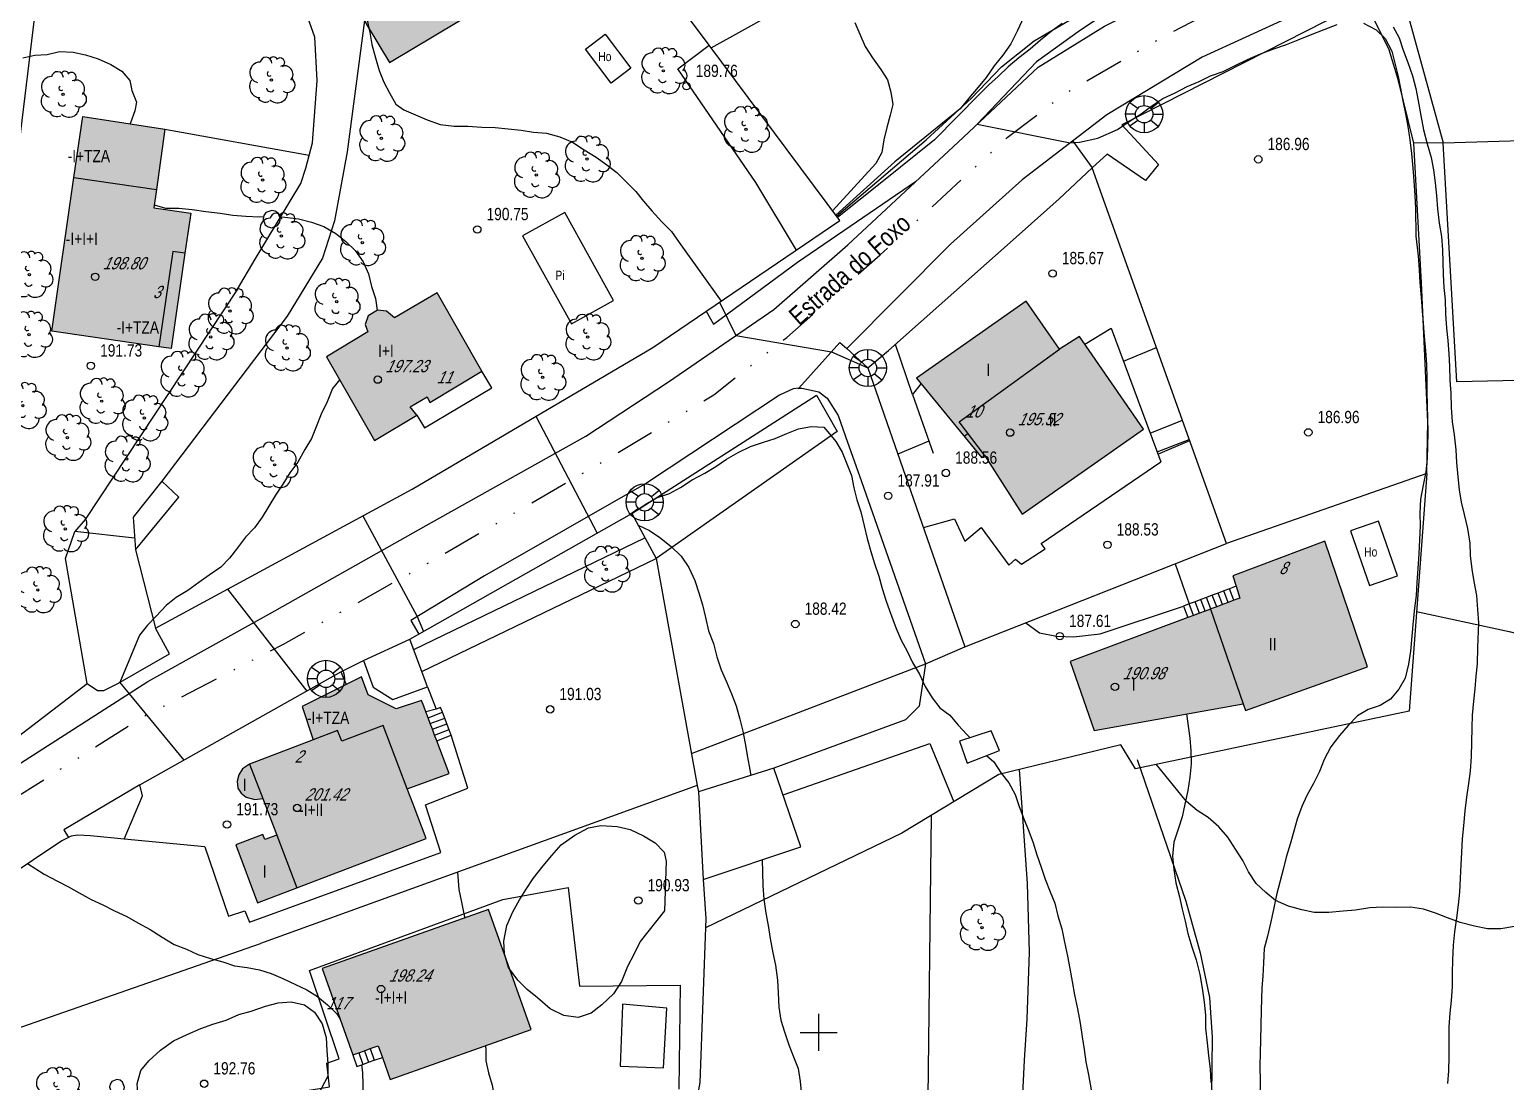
# Model space of a CAD drawing. Header units: metres. Extents: x 523239 to 523998, y 4669208 to 4669802.
# Drawn here: x 523335.8 to 523455.9, y 4669596 to 4669681.6 of the extents above; entities that cross this region are included whole.
import ezdxf

# ---------------------------------------------------------------- set-up
doc = ezdxf.new("R2010")
doc.units = ezdxf.units.M
doc.header["$MEASUREMENT"] = 0
doc.linetypes.add('MORSE_D', pattern=[31.75, 12.7, -6.35, 0, -6.35, 0, -6.35])
for name, color, linetype in [('031006 Cota terreno', 9, 'Continuous'), ('031007 Cota edificio', 7, 'Continuous'), ('032011 Curva cada 1 m', 40, 'Continuous'), ('032015 Curva cada 5 m', 34, 'Continuous'), ('033006 Texto cota terreno', 9, 'Continuous'), ('033007 Texto cota edificio', 9, 'Continuous'), ('042013 Piscina', 4, 'Continuous'), ('052001 Edificacion', 2, 'Continuous'), ('052004 Porche Tejavana', 7, 'Continuous'), ('052006 Division alturas', 9, 'Continuous'), ('052016 Cobertizo', 7, 'Continuous'), ('052020 Edificacion alero', 2, 'Continuous'), ('052024 Horreo', 7, 'Continuous'), ('052027 Edificacion por pie_alero', 2, 'Continuous'), ('053000 Textos varios', 7, 'Continuous'), ('053006 Texto altura edificio', 7, 'Continuous'), ('053009 Texto altura edificio predominante', 7, 'Continuous'), ('063001 Texto via urbana', 7, 'Continuous'), ('063002 Texto portal', 7, 'Continuous'), ('072001 Borde aglomerado u hormigon', 7, 'Continuous'), ('072004 Bordillo Acera', 1, 'Continuous'), ('072013 Escaleras', 1, 'Continuous'), ('072027 Pavimento', 9, 'Continuous'), ('082001 Valla Alambrada', 7, 'ALAMBRADA'), ('082002 Muro Tapia', 6, 'Continuous'), ('082003 Puerta', 7, 'Continuous'), ('082004 Linde', 3, 'Continuous'), ('082009 Linde Antigua', 104, 'Continuous'), ('101001 Arbol', 3, 'Continuous'), ('102002 Zona arbolada', 3, 'MASA'), ('102006 Seto', 3, 'SETO'), ('112006 Deposito', 7, 'Continuous'), ('141001 Farola baculo', 7, 'Continuous'), ('202001 Eje Calle', 254, 'MORSE_D'), ('990001 Sombreados', 7, 'Continuous'), ('992007 Cuadricula', 7, 'Continuous')]:
    doc.layers.add(name, color=color, linetype=linetype)
doc.styles.get("Standard").update_dxf_attribs({"font": 'arial.ttf'})
doc.linetypes.add('ALAMBRADA', pattern='A,3,[131,GEOGRAMA.SHX,S=0.5,R=0,X=0,Y=0],3', length=6)
doc.linetypes.add('MASA', pattern='A,0.0001,[130,GEOGRAMA.SHX,S=0.5,R=180,X=0,Y=0],-2.9', length=2.9001)
doc.linetypes.add('SETO', pattern='A,0,-1.2,1,[135,GEOGRAMA.SHX,S=0.4,R=0,X=0.5,Y=-0.5],1', length=3.2)

# ---------------------------------------------------------------- blocks, each defined once
blk = doc.blocks.new('COTAP')
at = {"color": 0}
blk.add_circle((0, 0), 0.3, dxfattribs=at)
blk = doc.blocks.new('ARBOL')
at = {"color": 0}
blk.add_circle((0, 0), 0.0939, dxfattribs=at)
for centre, radius, start, end in [((-0.9, 0.61), 0.852, 92.28, 254.58), ((-0.45, 1.37), 0.48, 359.2878, 173.6078), ((0.16, 1.55), 0.336, 23.1565, 160.4665), ((0.7, 1.41), 0.384, 301.578, 139.328), ((-0.15, 0.51), 0.192, 119.14, 310.56), ((1.05, 0.46), 0.708, 319.8556, 114.7656), ((1.31, -0.4), 0.612, 235.5275, 62.0275), ((-0.89, -0.54), 0.888, 142.64, 266.54), ((-0.06, -0.61), 0.336, 189.64, 323.88), ((0.48, -1), 0.852, 224.67, 0.24), ((-0.48, -1.08), 0.72, 213.78, 295.32)]:
    blk.add_arc(centre, radius, start, end, dxfattribs=at)
blk = doc.blocks.new('FAROLAG')
at = {"color": 0}
for p, q in [((0, 0.71), (0, 1.51)), ((-0.71, 0), (-1.51, 0)), ((-1.17, 0.96), (-0.51, 0.49)), ((1.17, 0.95), (0.55, 0.45)), ((0.71, 0), (1.51, 0)), ((-1.17, -0.95), (-0.51, -0.48)), ((0, -0.71), (0, -1.51)), ((1.13, -1), (0.51, -0.49))]:
    blk.add_line(p, q, dxfattribs=at)
for radius in [1.51, 0.71]:
    blk.add_circle((0, 0), radius, dxfattribs=at)

msp = doc.modelspace()

# ---------------------------------------------------------------- hatches: boundary and pattern name
at = {"layer": '990001 Sombreados', "true_color": 0xafafaf}
for points in [[(523370.45, 4669686.73), (523363.04, 4669682.31), (523363.28, 4669681.91), (523365.08, 4669678.91), (523372.48, 4669683.33)], [(523346.82, 4669673.47), (523346.12, 4669668.57), (523345.91, 4669667.08), (523348.93, 4669666.64), (523348.45, 4669663.38), (523347.32, 4669655.62), (523346.33, 4669655.77), (523337.61, 4669657.04), (523339.42, 4669669.55), (523340.14, 4669674.5)], [(523372.61, 4669653.79), (523368.97, 4669660.16), (523365.5, 4669658.14), (523364.84, 4669658.66), (523364.11, 4669658.75), (523363.35, 4669658.28), (523363.11, 4669657.58), (523363.32, 4669657), (523359.97, 4669654.96), (523363.88, 4669648.15), (523367.31, 4669650.2), (523366.77, 4669650.88), (523368.15, 4669651.71), (523368.38, 4669651.25)], [(523416.56, 4669642.17), (523426.42, 4669649.08), (523421.21, 4669656.62), (523419.58, 4669655.58), (523416.87, 4669659.48), (523407.96, 4669653.21), (523413.27, 4669646.74), (523413.48, 4669646.95)], [(523433.95, 4669636.29), (523434.25, 4669635.33), (523433.78, 4669635.15), (523433.31, 4669634.98), (523432.84, 4669634.8), (523432.38, 4669634.63), (523431.91, 4669634.45), (523431.86, 4669634.43), (523431.44, 4669634.27), (523430.97, 4669634.1), (523430.5, 4669633.92), (523430.03, 4669633.75), (523420.47, 4669630.16), (523422.41, 4669624.57), (523434.53, 4669626.73), (523434.72, 4669626.2), (523444.64, 4669629.73), (523441.17, 4669639.95), (523433.69, 4669637.14)], [(523367.7, 4669627), (523365.62, 4669626.33), (523363.35, 4669627.47), (523362.8, 4669628.92), (523357.97, 4669626.51), (523358.88, 4669623.8), (523353.71, 4669621.83), (523353.14, 4669621.44), (523352.83, 4669620.95), (523352.69, 4669620.44), (523352.75, 4669619.86), (523353.03, 4669619.45), (523353.44, 4669619.15), (523354.12, 4669618.94), (523354.77, 4669619.03), (523355.91, 4669616.05), (523354.95, 4669615.69), (523354.79, 4669616.11), (523352.59, 4669615.25), (523354.34, 4669610.55), (523357.54, 4669611.76), (523368.07, 4669615.77), (523367, 4669618.58), (523366.53, 4669619.82), (523369.93, 4669621.05), (523368.93, 4669623.73), (523368.75, 4669624.19), (523368.58, 4669624.66), (523368.4, 4669625.13), (523368.23, 4669625.6), (523368.05, 4669626.07), (523367.88, 4669626.54)], [(523359.61, 4669605.21), (523362.1, 4669598.18), (523362.58, 4669598.35), (523363.05, 4669598.51), (523363.52, 4669598.68), (523364.17, 4669598.91), (523364.51, 4669597.97), (523365.14, 4669596.18), (523376.61, 4669600.24), (523373.15, 4669610.01)]]:
    msp.add_hatch(color=253, dxfattribs=at).paths.add_polyline_path(points, flags=0)

# ---------------------------------------------------------------- linework, layer by layer
at = {"layer": '032011 Curva cada 1 m'}
for points, elevation in [([(523424.86, 4669683.88), (523421.3, 4669681.52), (523417.71, 4669678.94), (523412.9, 4669673.89), (523420.46, 4669672.35), (523421.22, 4669672.43), (523422.7, 4669672.75), (523424.3, 4669673.44), (523425.34, 4669674.15), (523426.24, 4669674.72), (523427.11, 4669675.36), (523427.99, 4669675.96), (523428.99, 4669676.44), (523429.97, 4669676.95), (523430.94, 4669677.34), (523431.87, 4669677.8), (523432.89, 4669678.17), (523433.87, 4669678.66), (523434.89, 4669679.14), (523435.95, 4669679.61), (523437.03, 4669680.02), (523438.06, 4669680.37), (523439.01, 4669680.75), (523440.01, 4669681.15), (523441.13, 4669681.58), (523442.17, 4669681.99)], 186), ([(523416.65, 4669682.55), (523416.17, 4669681.49), (523415.63, 4669680.42), (523414.99, 4669679.5), (523414.27, 4669678.62), (523413.63, 4669677.69), (523412.98, 4669676.89), (523412.21, 4669676), (523411.51, 4669675.14), (523406.19, 4669670.81), (523401.39, 4669666.48)], 188), ([(523402.95, 4669682.16), (523403.34, 4669681.21), (523403.79, 4669680.21), (523404.38, 4669679.28), (523405.05, 4669678.33), (523405.6, 4669677.49), (523405.88, 4669676.49), (523406.04, 4669675.49), (523405.82, 4669674.6), (523405.54, 4669673.62), (523405.3, 4669672.6), (523405.15, 4669671.58), (523404.65, 4669670.68), (523401.12, 4669666.84)], 189), ([(523419.8, 4669682.06), (523418.9, 4669681.41), (523418.05, 4669680.71), (523417.21, 4669679.99), (523416.28, 4669679.29), (523415.41, 4669678.55), (523414.6, 4669677.75), (523413.84, 4669677.07), (523413.07, 4669676.32), (523409.43, 4669672.62), (523405.26, 4669669.28), (523401.54, 4669666.28)], 187), ([(523444.31, 4669682.09), (523445.35, 4669681.55), (523446.08, 4669680.86), (523446.61, 4669679.83), (523446.86, 4669678.84), (523447.13, 4669677.76), (523447.34, 4669676.78), (523447.53, 4669675.79), (523447.73, 4669674.71), (523447.93, 4669673.68), (523448.1, 4669672.62), (523448.23, 4669671.5), (523448.32, 4669670.29), (523448.41, 4669669.27), (523448.5, 4669668.08), (523448.55, 4669667.06), (523448.57, 4669664.78), (523448.76, 4669663.18), (523448.85, 4669662.04), (523448.89, 4669661), (523449, 4669659.79), (523449.1, 4669658.69), (523449.17, 4669657.69), (523449.25, 4669656.61), (523449.35, 4669655.45), (523449.43, 4669654.32), (523449.47, 4669653.2), (523449.48, 4669652.12), (523449.5, 4669650.99), (523449.53, 4669649.96), (523449.55, 4669648.81), (523449.53, 4669647.7), (523449.5, 4669646.68), (523449.4, 4669645.61), (523449.18, 4669644.51), (523448.95, 4669643.38), (523448.91, 4669642.25), (523448.93, 4669641.21), (523448.88, 4669640.06), (523448.81, 4669638.92), (523448.73, 4669637.74), (523448.66, 4669636.6), (523448.59, 4669635.55), (523448.47, 4669634.5), (523448.35, 4669633.44), (523448.24, 4669632.24), (523448.14, 4669631.01), (523447.99, 4669629.96), (523447.71, 4669628.83), (523447.2, 4669627.93), (523446.52, 4669627.1), (523445.67, 4669626.6), (523444.69, 4669626.28), (523443.82, 4669625.74), (523443.08, 4669624.96), (523442.36, 4669624.16), (523441.66, 4669623.24), (523441.12, 4669622.21), (523440.74, 4669621.22), (523440.26, 4669620.25), (523439.72, 4669619.28), (523439.29, 4669618.37), (523438.93, 4669617.36), (523438.64, 4669616.36), (523438.34, 4669615.32), (523438.03, 4669614.26), (523437.78, 4669613.24), (523437.5, 4669612.23), (523437.25, 4669611.2), (523437.01, 4669610.01), (523436.76, 4669608.9), (523436.51, 4669607.83), (523436.25, 4669606.83), (523436.18, 4669605.66), (523436.14, 4669604.59), (523436.06, 4669603.64), (523436, 4669601.8), (523435.96, 4669600.59), (523435.93, 4669599.37), (523435.91, 4669598.37), (523435.89, 4669597.22), (523435.91, 4669596.05), (523435.92, 4669594.88)], 186), ([(523335.25, 4669679.27), (523336.23, 4669679.49), (523337.25, 4669679.56), (523338.23, 4669679.78), (523339.36, 4669679.74), (523340.37, 4669679.52), (523341.39, 4669679.19), (523342.41, 4669678.73), (523343.32, 4669678.2), (523343.96, 4669677.42), (523344.14, 4669676.61), (523344.5, 4669675.67), (523344.36, 4669674.96), (523344.03, 4669673.99), (523344, 4669673.9)], 191), ([(523345.94, 4669667.31), (523346.86, 4669667.05), (523347.96, 4669667.06), (523349.03, 4669666.95), (523350.16, 4669666.78), (523351.3, 4669666.65), (523352.33, 4669666.49), (523353.4, 4669666.39), (523354.51, 4669666.35), (523354.84, 4669666.36)], 191), ([(523356.14, 4669666.34), (523356.56, 4669666.32), (523357.68, 4669666.17), (523358.75, 4669665.9), (523359.74, 4669665.55), (523360.71, 4669664.98), (523361.54, 4669664.35), (523362.29, 4669663.6), (523362.94, 4669662.68), (523363.39, 4669661.72), (523363.62, 4669660.67), (523363.95, 4669659.69), (523364.09, 4669658.74)], 191), ([(523391.93, 4669659.39), (523393.26, 4669656.69), (523401.04, 4669655.36), (523404, 4669654.05)], 187), ([(523424.8, 4669654.59), (523427.48, 4669655.71)], 186), ([(523361.04, 4669653.1), (523360.44, 4669652.37), (523360.03, 4669651.3), (523359.54, 4669650.3), (523359.11, 4669649.26), (523358.73, 4669648.32), (523358.2, 4669647.43), (523357.63, 4669646.4), (523356.99, 4669645.53), (523356.4, 4669644.59), (523355.81, 4669643.69), (523355.28, 4669642.82), (523354.74, 4669641.92), (523354.1, 4669641.04), (523353.38, 4669640.28), (523352.72, 4669639.43), (523352.08, 4669638.57), (523351.36, 4669637.84), (523350.43, 4669637.19), (523349.59, 4669636.6), (523348.69, 4669635.96), (523347.73, 4669635.37), (523346.91, 4669634.72), (523346.13, 4669633.9), (523345.4, 4669633.14), (523344.75, 4669632.31), (523343.15, 4669628.47), (523348.37, 4669622.15)], 191), ([(523377, 4669650.12), (523381.98, 4669640.62)], 188), ([(523384.8, 4669642.21), (523385.97, 4669643.01), (523386.89, 4669643.5), (523387.86, 4669643.85), (523388.76, 4669644.33), (523389.71, 4669644.95), (523390.75, 4669645.49), (523391.62, 4669646.04), (523392.49, 4669646.62), (523393.45, 4669647.17), (523394.45, 4669647.67), (523395.42, 4669647.98), (523396.47, 4669648.31), (523397.42, 4669648.71), (523398.35, 4669649.09), (523399.38, 4669649.29), (523400.42, 4669649.23), (523400.74, 4669648.86), (523401.4, 4669648.06), (523401.9, 4669647.19), (523402.3, 4669646.24), (523402.66, 4669645.31), (523402.85, 4669644.29), (523403.1, 4669643.31), (523403.44, 4669642.36), (523403.71, 4669641.21), (523403.95, 4669640.18), (523404.23, 4669639.13), (523404.54, 4669638.15), (523404.89, 4669637.12), (523405.16, 4669636.12), (523405.46, 4669635.15), (523405.75, 4669634.31), (523406.3, 4669632.85), (523406.71, 4669631.91), (523407.19, 4669631.01), (523407.63, 4669630.1), (523408.19, 4669629.13), (523408.66, 4669628.13), (523409.24, 4669627.23), (523409.86, 4669626.41), (523410.68, 4669625.81), (523411.35, 4669624.99), (523412.07, 4669624.22), (523412.32, 4669623.97)], 188), ([(523426.97, 4669648.74), (523429.59, 4669649.81)], 187), ([(523408.96, 4669648.1), (523406.44, 4669647.05)], 188), ([(523427.53, 4669647.24), (523430.15, 4669648.24)], 188), ([(523362.92, 4669642.03), (523367.34, 4669633.83), (523367.85, 4669632.62)], 189), ([(523385.31, 4669641.27), (523386.25, 4669640.83), (523387.09, 4669640.25), (523387.99, 4669639.53), (523388.82, 4669638.75), (523389.44, 4669637.83), (523389.92, 4669636.77), (523390.25, 4669635.77), (523390.55, 4669634.77), (523390.78, 4669633.75), (523391.05, 4669632.66), (523391.43, 4669631.63), (523391.71, 4669630.55), (523392.06, 4669629.5), (523392.49, 4669628.52), (523392.9, 4669627.55), (523393.28, 4669626.57), (523393.59, 4669625.49), (523393.84, 4669624.5), (523394.03, 4669623.5), (523394.2, 4669622.39), (523394.4, 4669621.36), (523394.49, 4669620.91)], 189), ([(523367.73, 4669629.36), (523386.79, 4669638.54)], 191), ([(523429.01, 4669638.13), (523430.15, 4669634.86)], 187), ([(523429.91, 4669625.91), (523430.18, 4669623.94), (523430.27, 4669622.9), (523430.29, 4669621.85), (523430.19, 4669620.77), (523430.04, 4669619.67), (523429.79, 4669618.57), (523429.57, 4669617.53), (523429.24, 4669616.53), (523428.89, 4669615.48), (523428.79, 4669614.34), (523428.88, 4669613.26), (523429.06, 4669612.17), (523429.36, 4669611.02), (523429.58, 4669610.04), (523429.8, 4669609.04), (523430.03, 4669608.04), (523430.35, 4669606.97), (523430.7, 4669605.91), (523431, 4669604.72), (523431.2, 4669603.6), (523431.37, 4669602.47), (523431.46, 4669601.41), (523431.47, 4669600.36), (523431.59, 4669599.15), (523431.71, 4669598.11), (523431.85, 4669597), (523431.89, 4669595.92)], 187), ([(523413.66, 4669622.52), (523414.24, 4669622), (523414.84, 4669621.1), (523415.48, 4669620.29), (523415.99, 4669619.35), (523416.3, 4669618.37), (523416.68, 4669617.37), (523417.09, 4669616.36), (523417.46, 4669615.42), (523417.75, 4669614.45), (523418.1, 4669613.44), (523418.42, 4669612.47), (523418.83, 4669611.44), (523419.21, 4669610.51), (523419.46, 4669609.49), (523419.77, 4669608.43), (523419.99, 4669607.33), (523420.23, 4669606.2), (523420.43, 4669605.19), (523420.62, 4669604.14), (523420.82, 4669603.07), (523421.05, 4669601.91), (523421.26, 4669600.76), (523421.44, 4669599.64), (523421.6, 4669598.62), (523421.73, 4669597.62), (523421.94, 4669596.54), (523422.16, 4669595.34)], 188), ([(523395.4, 4669614.04), (523395.42, 4669613.04), (523395.46, 4669611.93), (523395.55, 4669610.83), (523395.71, 4669609.7), (523395.88, 4669608.7), (523396.06, 4669607.64), (523396.28, 4669606.47), (523396.48, 4669605.47), (523396.65, 4669604.26), (523396.71, 4669603.23), (523396.75, 4669602.05), (523396.92, 4669601), (523397.22, 4669600.04), (523397.57, 4669598.99), (523397.95, 4669598.02), (523398.33, 4669597.06), (523398.48, 4669596.02), (523398.59, 4669594.86)], 189), ([(523335.65, 4669613.73), (523337, 4669612.87), (523338.07, 4669612.3), (523338.98, 4669611.85), (523339.85, 4669611.36), (523340.83, 4669610.81), (523341.78, 4669610.39), (523342.73, 4669609.89), (523343.71, 4669609.43), (523344.62, 4669608.91), (523345.61, 4669608.36), (523346.6, 4669607.76), (523347.58, 4669607.15), (523348.58, 4669606.77), (523349.49, 4669606.34), (523350.53, 4669606.01), (523351.52, 4669605.74), (523352.49, 4669605.43), (523353.52, 4669605.29), (523354.51, 4669605.09), (523355.47, 4669604.79), (523356.42, 4669604.39), (523357.43, 4669603.9), (523358.35, 4669603.47), (523359.23, 4669602.91), (523360.04, 4669602.24), (523360.81, 4669601.5), (523361.07, 4669601.08)], 192), ([(523370.63, 4669613.04), (523370.74, 4669611.62), (523370.94, 4669610.6), (523371.17, 4669609.52), (523371.22, 4669609.33)], 191), ([(523372.88, 4669598.92), (523372.91, 4669598.72), (523372.93, 4669597.69), (523373.15, 4669596.71), (523373.43, 4669595.71), (523373.62, 4669594.63), (523373.84, 4669593.59), (523374.18, 4669592.64), (523374.63, 4669591.74), (523375.21, 4669590.92), (523375.93, 4669590.51), (523376.88, 4669590.14), (523377.89, 4669589.94), (523379, 4669589.84), (523380.05, 4669589.78), (523381.14, 4669589.77), (523382.17, 4669589.78), (523383.19, 4669589.82), (523384.19, 4669589.89), (523385.19, 4669590.02), (523386.26, 4669590.02), (523387.27, 4669590.02), (523389.26, 4669590.01)], 191), ([(523362.82, 4669597.37), (523362.9, 4669596.75), (523362.92, 4669595.75), (523362.93, 4669594.74), (523362.94, 4669593.7), (523363.06, 4669592.67), (523363.1, 4669591.65), (523363.32, 4669590.67), (523363.52, 4669589.65), (523363.76, 4669588.66)], 192)]:
    msp.add_lwpolyline(points, dxfattribs=dict(at, elevation=elevation))
at = {"layer": '032015 Curva cada 5 m'}
for points, elevation in [([(523363.26, 4669682.34), (523363.48, 4669681.35), (523363.66, 4669680.35), (523363.96, 4669679.27), (523364.25, 4669678.24), (523364.62, 4669677.31), (523365.1, 4669676.42), (523365.59, 4669675.52), (523366.24, 4669675.06), (523367.2, 4669674.65), (523368.14, 4669674.23), (523369.21, 4669673.85), (523370.36, 4669673.73), (523371.45, 4669673.73), (523372.59, 4669673.65), (523373.67, 4669673.6), (523374.74, 4669673.49), (523375.79, 4669673.39), (523376.79, 4669673.23), (523377.86, 4669673.15), (523378.93, 4669672.86), (523379.98, 4669672.42), (523380.91, 4669671.8), (523381.91, 4669671.21), (523382.76, 4669670.57), (523383.57, 4669669.94), (523384.37, 4669669.17), (523385.13, 4669668.41), (523385.75, 4669667.62), (523386.44, 4669666.83), (523387.24, 4669665.95), (523388.02, 4669665.15), (523388.64, 4669664.26), (523392.06, 4669659.48)], 190), ([(523446.73, 4669681.81), (523447.22, 4669680.91), (523447.54, 4669679.9), (523447.92, 4669678.9), (523448.3, 4669677.82), (523448.58, 4669676.79), (523448.77, 4669675.79), (523448.97, 4669674.59), (523449.21, 4669673.41), (523449.51, 4669672.29), (523449.82, 4669671.16), (523450.01, 4669670.17), (523450.16, 4669669.12), (523450.25, 4669668.07), (523450.34, 4669666.99), (523450.48, 4669665.83), (523450.65, 4669664.75), (523450.75, 4669663.65), (523450.76, 4669662.65), (523450.79, 4669661.65), (523450.86, 4669660.6), (523450.95, 4669659.58), (523450.99, 4669658.45), (523451.06, 4669657.29), (523451.17, 4669656.29), (523451.26, 4669655.21), (523451.31, 4669654.17), (523451.35, 4669653.06), (523451.43, 4669652.01), (523451.45, 4669650.84), (523451.54, 4669649.68), (523451.7, 4669648.62), (523451.82, 4669647.39), (523451.88, 4669646.37), (523451.98, 4669645.19), (523452.1, 4669644.14), (523452.26, 4669643.13), (523452.51, 4669642.14), (523452.77, 4669640.98), (523452.96, 4669639.8), (523453, 4669638.8), (523453.12, 4669637.67), (523453.29, 4669636.67), (523453.5, 4669635.53), (523453.6, 4669634.41), (523453.68, 4669633.33), (523453.6, 4669631.31), (523453.56, 4669629.97), (523453.46, 4669628.97), (523453.37, 4669627.95), (523453.26, 4669626.94), (523453.16, 4669625.81), (523453.13, 4669624.78), (523453.11, 4669623.62), (523453.09, 4669622.44), (523453, 4669621.26), (523452.86, 4669620.25), (523452.71, 4669619.14), (523452.56, 4669618.02), (523452.44, 4669616.81), (523452.35, 4669615.74), (523452.29, 4669614.64), (523452.24, 4669613.64), (523452.18, 4669612.54), (523452.12, 4669611.42), (523452.02, 4669610.39), (523451.87, 4669609.32), (523451.73, 4669608.19), (523451.61, 4669607.09), (523451.57, 4669605.88), (523451.53, 4669604.84), (523451.52, 4669603.71), (523451.44, 4669602.61), (523451.33, 4669601.56), (523451.27, 4669600.45), (523451.25, 4669599.27), (523451.26, 4669598.04), (523451.22, 4669596.88), (523451.15, 4669595.84)], 185), ([(523367.06, 4669631.15), (523385.87, 4669640.24)], 190), ([(523351.9, 4669636.06), (523358.37, 4669627.76)], 190)]:
    msp.add_lwpolyline(points, dxfattribs=dict(at, elevation=elevation))
at = {"layer": '042013 Piscina', "flags": 128}
msp.add_lwpolyline([(523383.32, 4669659.54), (523379.36, 4669666.7), (523375.91, 4669664.79), (523379.88, 4669657.63), (523383.32, 4669659.54)], dxfattribs=at)
at = {"layer": '052001 Edificacion', "flags": 128}
msp.add_lwpolyline([(523370.45, 4669686.73), (523363.04, 4669682.31), (523363.28, 4669681.91), (523365.08, 4669678.91), (523372.48, 4669683.33), (523370.45, 4669686.73)], dxfattribs=at)
at = {"layer": '052004 Porche Tejavana', "flags": 128}
for points in [[(523361.14, 4669629.32), (523362.96, 4669630.25), (523363.75, 4669628.09), (523365.37, 4669627.09), (523368.19, 4669628.11), (523368.88, 4669626.3), (523368.05, 4669626.07)], [(523361.14, 4669629.32), (523361.57, 4669628.31)]]:
    msp.add_lwpolyline(points, dxfattribs=at)
at = {"layer": '052006 Division alturas', "flags": 128}
for points in [[(523339.42, 4669669.55), (523346.12, 4669668.57)], [(523348.45, 4669663.38), (523347.46, 4669663.52), (523346.33, 4669655.77)], [(523413.48, 4669646.95), (523411.42, 4669649.66), (523419.58, 4669655.58)], [(523411.83, 4669648.49), (523412.14, 4669648.71)], [(523431.86, 4669634.43), (523434.53, 4669626.73)], [(523366.53, 4669619.82), (523364.57, 4669624.96), (523361.2, 4669623.68), (523360.87, 4669624.56), (523358.88, 4669623.8)], [(523353.71, 4669621.83), (523354.77, 4669619.03)], [(523355.91, 4669616.05), (523357.54, 4669611.76)]]:
    msp.add_lwpolyline(points, dxfattribs=at)
at = {"layer": '052016 Cobertizo', "flags": 128}
for points in [[(523344.42, 4669639.26), (523347.96, 4669643.53), (523346.58, 4669644.83), (523344.23, 4669641.92), (523344.42, 4669639.26)], [(523411.45, 4669623.68), (523412.08, 4669621.91), (523414.71, 4669622.92), (523414.04, 4669624.54), (523411.45, 4669623.68)], [(523390.21, 4669619.57), (523390.6, 4669612.44), (523398.55, 4669615.09), (523396.36, 4669621.49), (523390.21, 4669619.57)], [(523384.04, 4669602.2), (523383.99, 4669600.79), (523383.85, 4669597.25), (523387.37, 4669597.11), (523387.65, 4669601.96), (523384.05, 4669602.31), (523384.04, 4669602.2)]]:
    msp.add_lwpolyline(points, dxfattribs=at)
at = {"layer": '052020 Edificacion alero', "flags": 128}
msp.add_lwpolyline([(523416.56, 4669642.17), (523426.42, 4669649.08), (523421.21, 4669656.62), (523419.58, 4669655.58), (523416.87, 4669659.48), (523407.96, 4669653.21), (523413.27, 4669646.74), (523413.48, 4669646.95), (523416.56, 4669642.17)], dxfattribs=at)
at = {"layer": '052024 Horreo', "flags": 128}
for points in [[(523383.11, 4669677.22), (523381.03, 4669679.98), (523382.64, 4669681.2), (523384.72, 4669678.44), (523383.11, 4669677.22)], [(523443.27, 4669640.8), (523444.8, 4669636.35), (523447.08, 4669637.14), (523445.55, 4669641.58), (523443.27, 4669640.8)]]:
    msp.add_lwpolyline(points, dxfattribs=at)
at = {"layer": '052027 Edificacion por pie_alero', "flags": 128}
for points in [[(523346.82, 4669673.47), (523346.12, 4669668.57), (523345.91, 4669667.08), (523348.93, 4669666.64), (523348.45, 4669663.38), (523347.32, 4669655.62), (523346.33, 4669655.77), (523337.61, 4669657.04), (523339.42, 4669669.55), (523340.14, 4669674.5), (523346.82, 4669673.47)], [(523372.61, 4669653.79), (523368.97, 4669660.16), (523365.5, 4669658.14), (523364.84, 4669658.66), (523364.11, 4669658.75), (523363.35, 4669658.28), (523363.11, 4669657.58), (523363.32, 4669657), (523359.97, 4669654.96), (523363.88, 4669648.15), (523367.31, 4669650.2), (523366.77, 4669650.88), (523368.15, 4669651.71), (523368.38, 4669651.25), (523372.61, 4669653.79)], [(523433.95, 4669636.29), (523434.25, 4669635.33), (523433.78, 4669635.15), (523433.31, 4669634.98), (523432.84, 4669634.8), (523432.38, 4669634.63), (523431.91, 4669634.45), (523431.86, 4669634.43), (523431.44, 4669634.27), (523430.97, 4669634.1), (523430.5, 4669633.92), (523430.03, 4669633.75), (523420.47, 4669630.16), (523422.41, 4669624.57), (523434.53, 4669626.73), (523434.72, 4669626.2), (523444.64, 4669629.73), (523441.17, 4669639.95), (523433.69, 4669637.14), (523433.95, 4669636.29)], [(523367.7, 4669627), (523365.62, 4669626.33), (523363.35, 4669627.47), (523362.8, 4669628.92), (523357.97, 4669626.51), (523358.88, 4669623.8), (523353.71, 4669621.83), (523353.14, 4669621.44), (523352.83, 4669620.95), (523352.69, 4669620.44), (523352.75, 4669619.86), (523353.03, 4669619.45), (523353.44, 4669619.15), (523354.12, 4669618.94), (523354.77, 4669619.03), (523355.91, 4669616.05), (523354.95, 4669615.69), (523354.79, 4669616.11), (523352.59, 4669615.25), (523354.34, 4669610.55), (523357.54, 4669611.76), (523368.07, 4669615.77), (523367, 4669618.58), (523366.53, 4669619.82), (523369.93, 4669621.05), (523368.93, 4669623.73), (523368.75, 4669624.19), (523368.58, 4669624.66), (523368.4, 4669625.13), (523368.23, 4669625.6), (523368.05, 4669626.07), (523367.88, 4669626.54), (523367.7, 4669627)], [(523359.61, 4669605.21), (523362.1, 4669598.18), (523362.58, 4669598.35), (523363.05, 4669598.51), (523363.52, 4669598.68), (523364.17, 4669598.91), (523364.51, 4669597.97), (523365.14, 4669596.18), (523376.61, 4669600.24), (523373.15, 4669610.01), (523359.61, 4669605.21)]]:
    msp.add_lwpolyline(points, dxfattribs=at)
at = {"layer": '072001 Borde aglomerado u hormigon', "flags": 128}
for points in [[(523319.17, 4669612.59), (523325.87, 4669616.01), (523335.46, 4669622.16), (523345.43, 4669628.55), (523355.32, 4669634.05), (523368.5, 4669641.47), (523381.06, 4669648.49), (523387.77, 4669652.93), (523396.36, 4669658.81), (523402.36, 4669664.07), (523411.34, 4669672.43), (523417.86, 4669678.53), (523423.25, 4669681.86), (523430.82, 4669685.67), (523442.02, 4669690.68), (523453.11, 4669695.37), (523463.37, 4669700.49)], [(523420.67, 4669672.51), (523422.25, 4669670.34)], [(523390.86, 4669658.66), (523391.45, 4669657.6), (523398.28, 4669662.66), (523407.88, 4669669.21)], [(523344.35, 4669640.2), (523339.49, 4669640.76)], [(523340.48, 4669628.37), (523341.34, 4669627.81), (523341.86, 4669627.81), (523342.98, 4669628.37), (523347.19, 4669630.79), (523346.04, 4669632.89)]]:
    msp.add_lwpolyline(points, dxfattribs=at)
at = {"layer": '072004 Bordillo Acera', "flags": 128}
msp.add_lwpolyline([(523367.31, 4669650.2), (523367.93, 4669649.17), (523373.41, 4669652.44), (523372.61, 4669653.79)], dxfattribs=at)
at = {"layer": '072013 Escaleras', "flags": 128}
for points in [[(523432.02, 4669635.56), (523431.56, 4669635.39)], [(523432.49, 4669635.74), (523432.02, 4669635.56)], [(523432.38, 4669634.63), (523432.02, 4669635.56)], [(523432.96, 4669635.91), (523432.49, 4669635.74)], [(523432.84, 4669634.8), (523432.49, 4669635.74)], [(523433.43, 4669636.09), (523432.96, 4669635.91)], [(523433.31, 4669634.98), (523432.96, 4669635.91)], [(523433.95, 4669636.29), (523433.43, 4669636.09)], [(523433.78, 4669635.15), (523433.43, 4669636.09)], [(523430.15, 4669634.86), (523429.68, 4669634.68), (523430.03, 4669633.75)], [(523430.62, 4669635.03), (523430.15, 4669634.86)], [(523430.5, 4669633.92), (523430.15, 4669634.86)], [(523431.09, 4669635.21), (523430.62, 4669635.03)], [(523430.97, 4669634.1), (523430.62, 4669635.03)], [(523431.56, 4669635.39), (523431.09, 4669635.21)], [(523431.44, 4669634.27), (523431.09, 4669635.21)], [(523431.91, 4669634.45), (523431.56, 4669635.39)], [(523368.23, 4669625.6), (523369.41, 4669626.04)], [(523369.41, 4669626.04), (523369.24, 4669626.43), (523368.88, 4669626.3)], [(523368.93, 4669623.73), (523370.1, 4669624.17), (523369.41, 4669626.04)], [(523368.4, 4669625.13), (523369.58, 4669625.57)], [(523368.58, 4669624.66), (523369.75, 4669625.1)], [(523368.75, 4669624.19), (523369.93, 4669624.63)], [(523362.58, 4669598.35), (523362.91, 4669597.4)], [(523363.05, 4669598.51), (523363.38, 4669597.57)], [(523363.52, 4669598.68), (523363.85, 4669597.74)], [(523362.1, 4669598.18), (523362.44, 4669597.24), (523362.91, 4669597.4)], [(523362.91, 4669597.4), (523363.38, 4669597.57)], [(523363.38, 4669597.57), (523363.85, 4669597.74)], [(523363.85, 4669597.74), (523364.51, 4669597.97)]]:
    msp.add_lwpolyline(points, dxfattribs=at)
at = {"layer": '072027 Pavimento', "flags": 128}
for points in [[(523492.21, 4669702.78), (523492.24, 4669703.14), (523488.67, 4669703.67), (523485.81, 4669703.59), (523482.62, 4669703.29), (523476.84, 4669701.34), (523469.31, 4669697.34), (523460.22, 4669692.58), (523449.55, 4669687.69), (523438.29, 4669682.58), (523431.2, 4669679.33), (523423.45, 4669674.64), (523416.54, 4669669.34), (523410.71, 4669664.13), (523402.28, 4669655.62)], [(523398.39, 4669652.4), (523401.73, 4669656.13), (523402.28, 4669655.62)], [(523402.28, 4669655.62), (523404, 4669654.05)], [(523398.39, 4669652.4), (523397.93, 4669652.35), (523396.8, 4669651.85), (523385.98, 4669644.69), (523372.81, 4669637.15), (523366.83, 4669633.52), (523367.46, 4669632.4)], [(523398.39, 4669652.4), (523398.63, 4669652.42), (523400, 4669652.1), (523400.7, 4669651.59), (523401.58, 4669650.19), (523402.18, 4669648.48), (523403.49, 4669644.82), (523408.7, 4669629.99), (523408.17, 4669626.55), (523407.07, 4669625.43), (523396.36, 4669621.49)], [(523398.36, 4669652.36), (523398.39, 4669652.4)], [(523427.6, 4669647.05), (523430.18, 4669648.15)], [(523408.52, 4669641.07), (523411.06, 4669641.79), (523411.9, 4669639.96), (523413.23, 4669641.06), (523415.46, 4669638.02), (523416.01, 4669638.5), (523416.51, 4669638.1), (523418.43, 4669639.34), (523418.1, 4669639.77), (523427.83, 4669646.42)], [(523416.85, 4669633.33), (523417.95, 4669632.51), (523419.34, 4669632.24), (523420.72, 4669632.18), (523422.91, 4669632.43), (523429.68, 4669634.68)], [(523350.06, 4669615.11), (523351.98, 4669609.46), (523353.32, 4669609.89), (523353.69, 4669608.97), (523369.27, 4669614.63), (523368.01, 4669618.5), (523371.45, 4669619.86), (523370.1, 4669624.17)], [(523397.1, 4669619.34), (523409.05, 4669623.5), (523410.98, 4669618.76)], [(523344.78, 4669620.13), (523338.59, 4669616.48), (523338.98, 4669615.86)], [(523317.63, 4669589), (523336.48, 4669591.66), (523360.21, 4669595.58), (523359.99, 4669597.5), (523360.99, 4669597.84), (523358.57, 4669605.04), (523374.3, 4669610.81), (523379.62, 4669611.79), (523380.55, 4669603.75), (523388.73, 4669603.85), (523388.63, 4669595.39)]]:
    msp.add_lwpolyline(points, dxfattribs=at)
at = {"layer": '082001 Valla Alambrada', "flags": 128}
for points in [[(523354.15, 4669662.9), (523357.88, 4669669.05), (523358.28, 4669670.31), (523358.81, 4669672.35), (523359.2, 4669677.42), (523359.02, 4669680.95), (523356.95, 4669686.76), (523351.69, 4669695.78), (523334.56, 4669711.81)], [(523391.08, 4669680.3), (523381.56, 4669693.04), (523370.45, 4669686.73)], [(523462.62, 4669692.27), (523458.77, 4669690.41), (523447.36, 4669684.88), (523450.81, 4669672.37)], [(523449.48, 4669645.46), (523449.54, 4669649.66), (523449.03, 4669660.97), (523448.4, 4669672.33), (523447.15, 4669677.51), (523446.4, 4669679.92), (523445.79, 4669681.19), (523445.08, 4669682.59), (523444.31, 4669683.04), (523443.68, 4669683.2), (523442.92, 4669683.1), (523424.66, 4669673.82), (523427.63, 4669670.59), (523426.59, 4669669.29), (523423.46, 4669671.43), (523422.25, 4669670.34)], [(523398.19, 4669663.64), (523394.88, 4669669.13), (523388.55, 4669678.38), (523391.08, 4669680.3)], [(523401.72, 4669666.04), (523391.08, 4669680.3)], [(523384.8, 4669642.21), (523399.83, 4669651.83), (523401.51, 4669648.88), (523386.79, 4669638.54)], [(523425.77, 4669621.45), (523424.58, 4669623.39), (523414.66, 4669620.98)], [(523326.87, 4669607.87), (523320.28, 4669603.47), (523317.44, 4669594.28), (523354.58, 4669607.23)]]:
    msp.add_lwpolyline(points, dxfattribs=at)
at = {"layer": '082002 Muro Tapia', "flags": 128}
for points in [[(523336.95, 4669688.74), (523333.65, 4669661.64)], [(523346.82, 4669673.47), (523358.55, 4669671.36)], [(523404, 4669654.05), (523411.89, 4669631.37), (523433.18, 4669639.77), (523422.25, 4669670.34), (523419.56, 4669667.81)], [(523405.67, 4669655.46), (523416.31, 4669664.9)], [(523359.64, 4669662.98), (523356.76, 4669658.25), (523346.58, 4669644.83)], [(523352.71, 4669660.47), (523340.32, 4669641.73)], [(523421.64, 4669655.99), (523423.8, 4669657.3), (523427.83, 4669646.42)], [(523407.63, 4669651.89), (523406.25, 4669655.97)], [(523408.32, 4669652.77), (523407.63, 4669651.89)], [(523407.63, 4669651.89), (523409.3, 4669647.13)], [(523368.19, 4669628.11), (523366.75, 4669632), (523384.8, 4669642.21), (523386.79, 4669638.54), (523390.12, 4669620.09)], [(523328.59, 4669638.36), (523334.92, 4669624.1), (523340.48, 4669628.37), (523338.72, 4669638.54), (523339.49, 4669640.76)], [(523344.99, 4669619.24), (523344.78, 4669620.13), (523361.14, 4669629.32)], [(523390.12, 4669620.09), (523354.58, 4669607.23)], [(523390.12, 4669620.09), (523390.21, 4669619.57)], [(523350.06, 4669615.11), (523343.51, 4669615.73), (523340.76, 4669615.98), (523339.71, 4669616.05), (523339.19, 4669615.97), (523338.43, 4669615.58), (523326.87, 4669607.87)], [(523390.6, 4669612.44), (523390.81, 4669609.26), (523390.34, 4669595.94), (523389.01, 4669588.62), (523385.84, 4669571.03), (523385.39, 4669568.52)]]:
    msp.add_lwpolyline(points, dxfattribs=at)
at = {"layer": '082003 Puerta', "flags": 128}
for points in [[(523450.81, 4669672.37), (523448.4, 4669672.33)], [(523416.31, 4669664.9), (523419.56, 4669667.81)], [(523352.71, 4669660.47), (523354.15, 4669662.9)], [(523404, 4669654.05), (523405.67, 4669655.46)], [(523340.32, 4669641.73), (523339.49, 4669640.76)], [(523344.42, 4669639.26), (523346.04, 4669632.89)], [(523362.96, 4669630.25), (523366.75, 4669632)], [(523408.7, 4669629.99), (523411.89, 4669631.37)], [(523343.51, 4669615.73), (523344.99, 4669619.24)]]:
    msp.add_lwpolyline(points, dxfattribs=at)
at = {"layer": '082004 Linde', "flags": 128}
for points in [[(523448.64, 4669634.25), (523456.18, 4669632.6), (523461.08, 4669631.33), (523463.2, 4669630.81), (523464.28, 4669630.54), (523465.33, 4669630.31), (523466.38, 4669630.01), (523467.37, 4669629.68), (523468.44, 4669629.5), (523469.47, 4669629.48), (523470.57, 4669629.51), (523470.82, 4669629.55)], [(523416.31, 4669621.38), (523416.95, 4669612.12), (523417.12, 4669606.52), (523416.92, 4669601.09), (523416.72, 4669597.74), (523416.02, 4669583.28)], [(523456.59, 4669608.63), (523455.48, 4669608.43), (523454.4, 4669608.44), (523453.34, 4669608.65), (523452.18, 4669608.93), (523451.16, 4669609.32), (523450.17, 4669609.7), (523449.19, 4669610.04), (523448.13, 4669610.18), (523447.04, 4669610.15), (523445.87, 4669610.2), (523444.84, 4669610.13), (523443.68, 4669609.95), (523442.66, 4669609.86), (523441.5, 4669609.76), (523440.3, 4669609.75), (523439.3, 4669609.96), (523438.21, 4669610.26), (523437.16, 4669610.72), (523436.37, 4669611.38), (523435.59, 4669612.12), (523434.95, 4669613.06), (523434.5, 4669613.98), (523433.91, 4669614.91), (523433.27, 4669615.88), (523432.54, 4669616.73), (523431.67, 4669617.49), (523430.78, 4669618.05), (523429.92, 4669618.79), (523427.46, 4669621.81)]]:
    msp.add_lwpolyline(points, dxfattribs=at)
at = {"layer": '082009 Linde Antigua', "flags": 128}
for points in [[(523391.24, 4669680.08), (523399.23, 4669684.55), (523404.59, 4669687.68), (523424.66, 4669701.23)], [(523401.44, 4669666.41), (523408.75, 4669672.62), (523412.42, 4669675.99), (523414.87, 4669678.55), (523417.52, 4669680.65), (523421.06, 4669682.73), (523428.73, 4669686.2)], [(523425.91, 4669622.19), (523429.86, 4669610.69), (523431.03, 4669606.48), (523431.78, 4669602.83), (523432, 4669599.61), (523431.96, 4669594.88), (523431.78, 4669592.45)], [(523408.88, 4669592.4), (523409.19, 4669617.67)]]:
    msp.add_lwpolyline(points, dxfattribs=at)
at = {"layer": '102002 Zona arbolada', "flags": 128}
for points in [[(523387.46, 4669609.89), (523385.47, 4669607.39), (523384.96, 4669606.35), (523384.45, 4669605.35), (523383.97, 4669604.15), (523383.3, 4669603.15), (523382.37, 4669602.24), (523381.5, 4669601.58), (523380.44, 4669601.22), (523379.27, 4669601.38), (523378.17, 4669601.92), (523377.13, 4669602.82), (523376.29, 4669603.49), (523375.54, 4669604.26), (523374.76, 4669605.29), (523374.43, 4669606.39), (523374.39, 4669607.42), (523374.64, 4669608.71), (523375.12, 4669609.82), (523375.66, 4669610.79), (523376.2, 4669611.66), (523376.78, 4669612.51), (523377.58, 4669613.55), (523378.29, 4669614.39), (523379.06, 4669615.27), (523380.15, 4669616.05), (523381.28, 4669616.64), (523382.28, 4669616.84), (523383.6, 4669616.75), (523384.67, 4669616.5), (523385.74, 4669615.99), (523386.71, 4669615.41), (523387.43, 4669614.67), (523387.6, 4669613.93), (523387.46, 4669609.89)], [(523358.13, 4669592.72), (523355.03, 4669591.89), (523353.84, 4669591.56), (523352.68, 4669591.23), (523351.51, 4669591), (523350.22, 4669590.79), (523349.22, 4669590.66), (523347.9, 4669590.62), (523346.8, 4669590.84), (523345.83, 4669591.41), (523345.14, 4669592.41), (523344.84, 4669593.54), (523344.64, 4669594.67), (523344.57, 4669595.83), (523344.85, 4669596.9), (523345.5, 4669597.68), (523346.46, 4669598.56), (523347.52, 4669599.31), (523348.62, 4669599.83), (523349.75, 4669600.32), (523350.71, 4669600.68), (523351.81, 4669601.01), (523352.84, 4669601.47), (523353.84, 4669601.74), (523355, 4669602.13), (523356.03, 4669602.4), (523357.1, 4669602.5), (523358.17, 4669602.25), (523358.98, 4669601.64), (523359.6, 4669600.71), (523359.93, 4669599.58), (523360, 4669598.54), (523360.07, 4669597.48), (523360.08, 4669596.44), (523358.13, 4669592.72)]]:
    msp.add_lwpolyline(points, dxfattribs=at)
at = {"layer": '102006 Seto', "flags": 128}
for points in [[(523363.04, 4669682.31), (523361.65, 4669671.64), (523360.6, 4669666.03), (523359.64, 4669662.98)], [(523450.81, 4669672.37), (523461.73, 4669672.69), (523461.85, 4669653.13), (523451.9, 4669652.92), (523450.81, 4669672.37)], [(523346.04, 4669632.89), (523366.93, 4669644.2), (523386.52, 4669655.71), (523401.72, 4669666.04)], [(523449.48, 4669645.46), (523448.03, 4669626.14), (523425.77, 4669621.45)], [(523449.48, 4669645.46), (523433.18, 4669639.77)], [(523389.65, 4669622.68), (523408.7, 4669629.99)], [(523414.66, 4669620.98), (523406.76, 4669616.2), (523390.78, 4669608.5)]]:
    msp.add_lwpolyline(points, dxfattribs=at)
at = {"layer": '112006 Deposito', "flags": 128}
for points in [[(523356.21, 4669666.16), (523356.03, 4669666.64), (523355.79, 4669666.81), (523355.51, 4669666.87), (523355.03, 4669666.69), (523354.86, 4669666.45), (523354.8, 4669666.16), (523354.98, 4669665.69), (523355.22, 4669665.52), (523355.51, 4669665.46), (523355.98, 4669665.64), (523356.15, 4669665.88), (523356.21, 4669666.16)], [(523343.53, 4669595.55), (523343.38, 4669595.96), (523343.17, 4669596.11), (523342.92, 4669596.16), (523342.51, 4669596.01), (523342.36, 4669595.8), (523342.3, 4669595.55), (523342.46, 4669595.14), (523342.67, 4669594.99), (523342.92, 4669594.93), (523343.33, 4669595.09), (523343.48, 4669595.3), (523343.53, 4669595.55)]]:
    msp.add_lwpolyline(points, dxfattribs=at)
at = {"layer": '202001 Eje Calle', "ltscale": 0.25, "flags": 128}
msp.add_lwpolyline([(523314.62, 4669604.55), (523318.5, 4669608.45), (523329.14, 4669615.58), (523344.95, 4669625.63), (523356.46, 4669631.59), (523367.98, 4669638.03), (523383.37, 4669646.98), (523391.46, 4669651.86), (523397.42, 4669656.54), (523404.99, 4669663.25), (523415.34, 4669672.81), (523420.12, 4669676.43), (523428.22, 4669681.11), (523436.41, 4669685.31), (523454.43, 4669693.66), (523463.7, 4669698.45), (523474.33, 4669703.62), (523480.74, 4669707.11), (523483.22, 4669707.49)], dxfattribs=at)
at = {"layer": '992007 Cuadricula'}
for points in [[(523400, 4669598.5), (523400, 4669601.5)], [(523398.5, 4669600), (523401.5, 4669600)]]:
    msp.add_lwpolyline(points, dxfattribs=at)

# ---------------------------------------------------------------- block references
at = {"layer": '031006 Cota terreno'}
for p in [(523389.25, 4669676.97, 189.76), (523435.76, 4669671.02, 186.96), (523372.23, 4669665.32, 190.75), (523419.03, 4669661.74, 185.67), (523340.8, 4669654.23, 191.73), (523439.83, 4669648.81, 186.96), (523410.35, 4669645.51, 188.56), (523405.66, 4669643.65, 187.91), (523423.49, 4669639.67, 188.53), (523398.1, 4669633.22, 188.42), (523419.62, 4669632.23, 187.61), (523378.16, 4669626.28, 191.03), (523351.87, 4669616.91, 191.73), (523385.33, 4669610.73, 190.93), (523350.01, 4669595.83, 192.76)]:
    msp.add_blockref('COTAP', p, dxfattribs=at)
at = {"layer": '031007 Cota edificio'}
for p in [(523341.14, 4669661.47, 198.8), (523364.13, 4669653.1, 197.23), (523415.57, 4669648.79, 195.52), (523424.1, 4669628.12, 190.98), (523357.58, 4669618.26, 201.42), (523364.4, 4669603.53, 198.24)]:
    msp.add_blockref('COTAP', p, dxfattribs=at)
at = {"layer": '101001 Arbol'}
for p in [(523387.37, 4669678.22), (523355.48, 4669677.47), (523338.53, 4669676.3), (523394.09, 4669673.45), (523364.43, 4669672.72), (523381.15, 4669671.04), (523377.02, 4669669.75), (523354.76, 4669669.33), (523356.3, 4669664.78), (523362.87, 4669664.24), (523385.62, 4669662.96), (523335.8, 4669661.65), (523360.79, 4669659.44), (523352.11, 4669658.68), (523335.77, 4669656.77), (523350.54, 4669656.57), (523381.2, 4669656.56), (523356.75, 4669655.67), (523348.26, 4669653.55), (523377.54, 4669653.28), (523335.26, 4669650.98), (523341.68, 4669651.35), (523345.15, 4669649.98), (523338.89, 4669648.39), (523343.72, 4669646.64), (523355.74, 4669646.17), (523338.71, 4669640.96), (523382.73, 4669637.68), (523336.48, 4669636), (523413.29, 4669608.53), (523338.11, 4669595.28)]:
    msp.add_blockref('ARBOL', p, dxfattribs=at)
at = {"layer": '141001 Farola baculo'}
for p in [(523426.48, 4669674.69), (523404, 4669654.05), (523385.84, 4669643.12), (523359.92, 4669628.76)]:
    msp.add_blockref('FAROLAG', p, dxfattribs=at)

# ---------------------------------------------------------------- texts
at = {"layer": '033006 Texto cota terreno', "width": 0.8}
for s, p in [('189.76', (523390, 4669677.72, 189.76)), ('186.96', (523436.51, 4669671.77, 186.96)), ('190.75', (523372.98, 4669666.07, 190.75)), ('185.67', (523419.78, 4669662.49, 185.67)), ('191.73', (523341.55, 4669654.98, 191.73)), ('186.96', (523440.58, 4669649.56, 186.96)), ('188.56', (523411.1, 4669646.26, 188.56)), ('187.91', (523406.41, 4669644.4, 187.91)), ('188.53', (523424.24, 4669640.42, 188.53)), ('188.42', (523398.85, 4669633.97, 188.42)), ('187.61', (523420.37, 4669632.98, 187.61)), ('191.03', (523378.91, 4669627.03, 191.03)), ('191.73', (523352.62, 4669617.66, 191.73)), ('190.93', (523386.08, 4669611.48, 190.93)), ('192.76', (523350.76, 4669596.58, 192.76))]:
    msp.add_text(s, height=1, dxfattribs=at).set_placement(p)
at = {"layer": '033007 Texto cota edificio', "oblique": 25, "width": 0.8}
for s, p in [('198.80', (523341.74, 4669662.07, 198.8)), ('197.23', (523364.73, 4669653.7, 197.23)), ('195.52', (523416.17, 4669649.39, 195.52)), ('190.98', (523424.7, 4669628.72, 190.98)), ('201.42', (523358.18, 4669618.86, 201.42)), ('198.24', (523365, 4669604.13, 198.24))]:
    msp.add_text(s, height=1, dxfattribs=at).set_placement(p)
at = {"layer": '053000 Textos varios', "width": 0.8}
for s, p in [('Ho', (523382.07, 4669679.01)), ('Pi', (523378.58, 4669661.21)), ('Ho', (523444.37, 4669638.71))]:
    msp.add_text(s, height=0.75, dxfattribs=at).set_placement(p)
at = {"layer": '053006 Texto altura edificio', "width": 0.8}
for s, p in [('-I+TZA', (523338.91, 4669670.79)), ('-I+TZA', (523342.89, 4669656.85)), ('I', (523413.65, 4669653.4)), ('I', (523425.47, 4669627.8)), ('-I+TZA', (523358.37, 4669625.09)), ('I', (523353.14, 4669619.63)), ('I', (523354.78, 4669612.58))]:
    msp.add_text(s, height=1, dxfattribs=at).set_placement(p)
at = {"layer": '053009 Texto altura edificio predominante', "width": 0.8}
for s, p in [('-I+I+I', (523338.76, 4669664.05)), ('I+I', (523364.16, 4669654.95)), ('II', (523436.62, 4669631.09)), ('-I+II', (523357.74, 4669617.61)), ('-I+I+I', (523363.92, 4669602.34))]:
    msp.add_text(s, height=1, rotation=359.99, dxfattribs=at).set_placement(p)
msp.add_text('II', height=1, dxfattribs=at).set_placement((523418.72, 4669649.31))
at = {"layer": '063001 Texto via urbana', "width": 0.8}
msp.add_text('Estrada do Foxo', height=1.5, rotation=41.5534, dxfattribs=at).set_placement((523398.42, 4669657.43))
at = {"layer": '063002 Texto portal', "oblique": 25, "width": 0.8}
for s, p in [('3', (523345.82, 4669659.73)), ('11', (523368.9, 4669652.79)), ('10', (523411.96, 4669650.02)), ('8', (523437.43, 4669637.28)), ('2', (523357.36, 4669621.95)), ('117', (523359.93, 4669601.88))]:
    msp.add_text(s, height=1, dxfattribs=at).set_placement(p)

doc.saveas('drawing.dxf')
